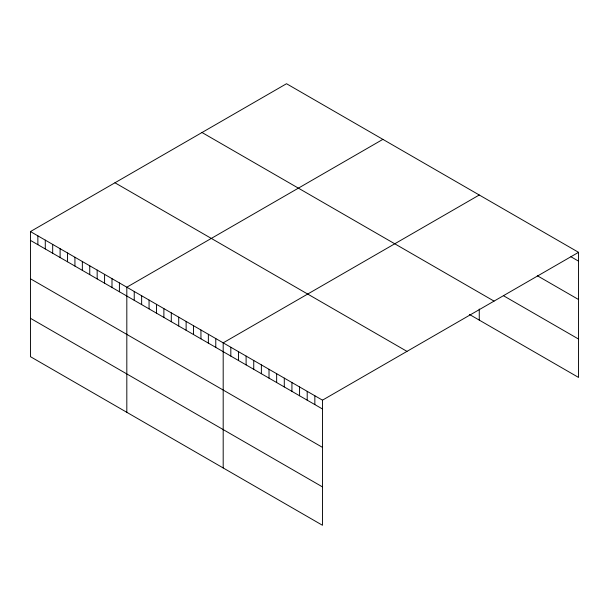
<?xml version="1.0" encoding="UTF-8"?>
<svg xmlns="http://www.w3.org/2000/svg" width="609" height="609" viewBox="0 0 609 609"><rect width="100%" height="100%" fill="white"/><g stroke="black" fill="none" stroke-linecap="round" stroke-linejoin="round"><path stroke-width="0.91" d="M30.45 231.565L322.481 400.166L322.481 525.278L30.45 356.676L30.45 231.565L286.519 83.722L578.55 252.324L578.55 377.435L469.379 314.404M382.886 139.362L126.817 287.204L126.817 412.316M479.26 195.002L223.191 342.844L223.191 467.948M322.481 400.166L578.55 252.324M570.915 256.747L578.55 261.154M537.305 275.717L578.55 299.529M503.704 295.852L578.55 339.061M202.013 132.511L494.044 301.112M114.956 182.776L406.987 351.378M30.45 240.395L322.481 408.997M30.45 278.77L322.481 447.371M30.45 318.301L322.481 486.903M479.26 309.022L479.26 320.113M314.845 395.759L314.845 404.589M307.202 391.351L307.202 400.174M299.567 386.936L299.567 395.766M291.932 382.528L291.932 391.359M284.289 378.12L284.289 386.951M276.653 373.713L276.653 382.536M269.018 369.298L269.018 378.128M261.375 364.89L261.375 373.72M253.74 360.482L253.74 369.313M246.105 356.075L246.105 364.898M238.469 351.659L238.469 360.49M230.826 347.252L230.826 356.082M215.776 338.566L215.776 347.389M208.362 334.28L208.362 343.111M200.947 330.002L200.947 338.832M193.54 325.724L193.54 334.554M186.126 321.445L186.126 330.276M178.711 317.16L178.711 325.99M171.296 312.881L171.296 321.712M163.882 308.603L163.882 317.434M156.475 304.325L156.475 313.155M149.06 300.047L149.06 308.87M141.646 295.761L141.646 304.591M134.231 291.483L134.231 300.313M119.41 282.926L119.41 291.757M111.995 278.64L111.995 287.471M104.581 274.362L104.581 283.193M97.166 270.084L97.166 278.914M89.751 265.806L89.751 274.636M82.344 261.527L82.344 270.35M74.93 257.242L74.93 266.072M67.515 252.963L67.515 261.794M60.101 248.685L60.101 257.516M52.686 244.407L52.686 253.237M45.279 240.121L45.279 248.952M37.865 235.843L37.865 244.673"/></g></svg>
